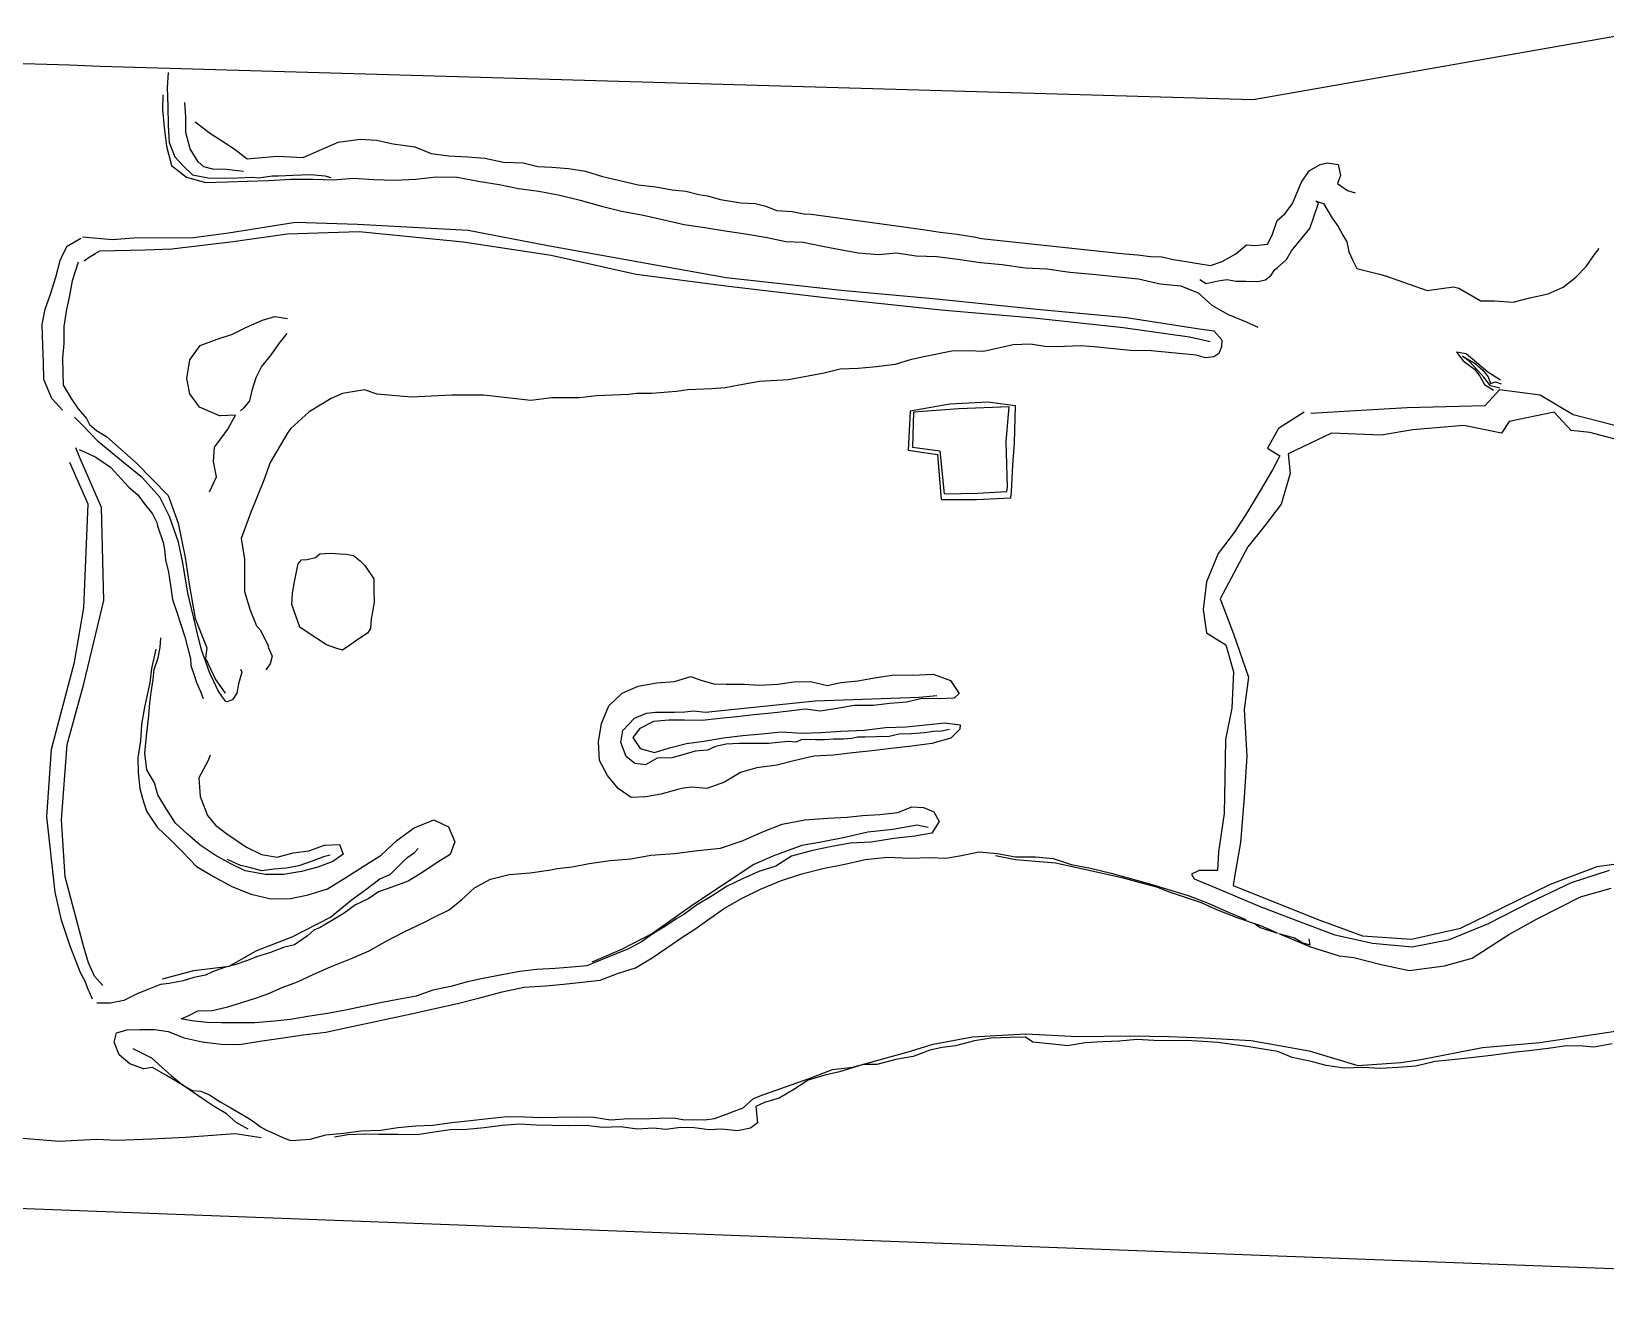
# Model space of a CAD drawing. Extents: x 7166 to 9807, y 3571 to 4350.
# Drawn here: x 7990 to 8771, y 3572 to 4197 of the extents above; entities that cross this region are included whole.
import ezdxf

# ---------------------------------------------------------------- set-up
doc = ezdxf.new("R2010")
doc.units = 0
doc.header["$MEASUREMENT"] = 0
doc.linetypes.add('TOP_OF_BANK', pattern=[10000, 10000, 0])
for name, color, linetype in [('ROAD_FEATURES', 7, 'CONTINUOUS'), ('SURFACE_BREAKLINES', 7, 'CONTINUOUS'), ('SURFACE_OUTER_BOUNDARIES', 7, 'CONTINUOUS')]:
    doc.layers.add(name, color=color, linetype=linetype)

msp = doc.modelspace()

# ---------------------------------------------------------------- linework, layer by layer
at = {"layer": 'ROAD_FEATURES'}
msp.add_polyline3d([(8058.233789, 4177.013038, 1996.638424), (8057.790187, 4169.37275, 1996.537445), (8058.083139, 4160.265633, 1996.257043), (8058.226272, 4150.755984, 1996.263704), (8058.813336, 4142.279733, 1996.077558), (8061.479293, 4135.107847, 1996.099417), (8065.650454, 4130.657542, 1994.978282), (8070.249276, 4126.285895, 1994.831557), (8078.005889, 4124.670077, 1994.285755), (8085.974599, 4124.644298, 1993.477829), (8092.711597, 4124.813193, 1993.401154), (8099.89078, 4125.061535, 1992.38527), (8103.035828, 4124.79815, 1992.231776), (8109.932986, 4125.817939, 1991.740002), (8112.976598, 4125.683754, 1991.690243), (8120.062945, 4126.080962, 1991.069553), (8128.896359, 4126.380281, 1991.203962), (8135.839103, 4125.795974, 1990.62159), (8138.826227, 4124.93024, 1990.135869)], dxfattribs=at)
at = {"layer": 'SURFACE_BREAKLINES'}
msp.add_line((8607.017256, 3750.653649, 1961.460001), (8607.919697, 3750.372507, 1961.494674), dxfattribs=at)
for points in [[(8055.561321, 4165.877704, 1996.989489), (8055.380395, 4158.623568, 1996.745399), (8056.216333, 4149.634691, 1996.631913), (8057.416036, 4140.40294, 1996.502169), (8059.910549, 4130.786069, 1996.457609), (8067.34643, 4125.154536, 1995.765887), (8076.81543, 4122.430403, 1994.574164), (8087.469209, 4122.702558, 1993.976558), (8097.498903, 4123.15479, 1993.207944), (8107.991468, 4123.462407, 1992.538832), (8119.067775, 4124.083757, 1991.922952), (8130.105487, 4124.056972, 1991.215153), (8140.045113, 4123.788371, 1990.709635), (8150.024301, 4124.622845, 1990.104721), (8160.112851, 4123.883967, 1989.45549), (8170.441483, 4123.605673, 1988.804306), (8180.975139, 4124.098428, 1988.236162), (8190.991829, 4125.242025, 1987.273375), (8201.475271, 4125.028635, 1986.597344), (8211.934489, 4123.065409, 1985.924162), (8222.264488, 4121.402341, 1985.279322), (8231.852058, 4119.397141, 1984.746805), (8242.007905, 4118.119743, 1984.141375), (8252.36492, 4116.116556, 1983.69423), (8262.435288, 4113.616567, 1983.111201), (8272.993183, 4110.679131, 1982.289164), (8282.988502, 4108.294171, 1981.627591), (8293.075881, 4106.3511, 1980.663791), (8303.281774, 4104.025568, 1979.776587), (8313.914319, 4101.539206, 1978.849149), (8324.209025, 4100.064132, 1977.864451), (8334.238915, 4098.502229, 1977.060728), (8344.453363, 4096.947063, 1976.137789), (8355.078657, 4095.197356, 1975.196416), (8364.347291, 4093.139193, 1974.327965), (8372.954418, 4092.908938, 1973.682859), (8382.486839, 4090.911197, 1972.926403), (8392.059828, 4089.008285, 1972.722652), (8400.185225, 4087.515416, 1971.985384), (8410.282897, 4086.758858, 1971.524284), (8419.220586, 4087.531035, 1970.748878), (8428.983215, 4086.13071, 1969.993033), (8439.209764, 4085.692618, 1969.053494), (8449.681008, 4084.509303, 1968.735611), (8460.900476, 4082.728464, 1968.015938), (8471.563415, 4081.807753, 1967.161985), (8482.971928, 4080.173851, 1966.578617), (8493.776043, 4079.594693, 1965.706925), (8505.127522, 4077.941616, 1964.579753), (8516.402216, 4076.981159, 1963.742932), (8527.677284, 4075.861313, 1962.806829), (8539.19551, 4074.691487, 1961.839622), (8549.917142, 4072.143913, 1961.104147), (8560.210831, 4071.173494, 1960.135074), (8568.708017, 4067.714251, 1959.794455), (8575.461268, 4061.545513, 1959.074826), (8583.288047, 4057.093526, 1958.725768), (8592.486374, 4053.373841, 1957.881029), (8598.371466, 4050.652669, 1957.442118)], [(8569.632122, 4074.428268, 1959.422023), (8572.718168, 4072.43908, 1959.501728), (8578.658465, 4073.741108, 1958.875506), (8582.942629, 4074.385885, 1959.032233), (8587.510993, 4073.589591, 1958.732503), (8592.312379, 4073.565862, 1958.467093), (8598.354291, 4073.359688, 1958.509832), (8602.140992, 4074.124344, 1957.924098), (8604.865288, 4076.501365, 1957.739817), (8606.762196, 4079.342836, 1957.631376), (8607.875641, 4080.139009, 1957.819146), (8612.578495, 4084.338193, 1958.947844), (8614.93547, 4088.522487, 1957.906242), (8623.994375, 4099.706138, 1959.099902), (8628.319574, 4112.249364, 1960.81674), (8627.112168, 4113.223705, 1960.656765), (8630.88074, 4112.011006, 1962.055054), (8632.548832, 4109.269532, 1961.317228), (8635.203208, 4104.689658, 1960.63937), (8638.093767, 4100.618706, 1960.43297), (8640.466346, 4096.318053, 1959.623132), (8642.357201, 4092.956247, 1959.254956), (8643.348353, 4088.047368, 1958.76943), (8645.453347, 4083.688842, 1958.771604), (8647.354628, 4079.832869, 1957.387508), (8658.560118, 4076.933057, 1957.414346), (8661.587567, 4076.092392, 1956.700275), (8682.239391, 4068.939229, 1955.297963), (8695.238332, 4070.758918, 1955.749691), (8697.94351, 4070.132521, 1955.367276), (8708.531341, 4063.937826, 1955.366255), (8708.504439, 4063.802063, 1955.378932), (8715.615434, 4063.758524, 1955.242747), (8724.80395, 4063.111932, 1955.424177), (8733.189504, 4065.27348, 1955.130649), (8742.170701, 4067.216, 1955.029464), (8749.713583, 4070.553997, 1955.065617), (8755.89858, 4075.425229, 1954.584025), (8761.010409, 4080.788436, 1953.677823), (8765.094287, 4086.810379, 1952.974612), (8767.552318, 4089.741208, 1952.620512)], [(8015.817185, 4095.505413, 1998.112629), (8030.530432, 4094.184248, 1997.101503), (8041.276973, 4094.97964, 1996.392363), (8070.783966, 4095.160029, 1994.916018), (8088.128519, 4097.543407, 1993.953781), (8121.323403, 4102.785108, 1992.151785), (8152.004908, 4101.770794, 1990.260477), (8206.983766, 4098.835943, 1986.717413), (8246.488017, 4091.228363, 1983.52778), (8297.949301, 4081.953693, 1980.06191), (8334.840862, 4075.362137, 1977.257316), (8391.7112, 4068.985211, 1972.827576), (8439.067441, 4064.69223, 1968.959452), (8488.833748, 4059.672888, 1965.456154), (8533.213729, 4055.585575, 1962.421162), (8568.305648, 4050.056064, 1959.444119), (8576.56086, 4048.837414, 1959.125582), (8580.435941, 4044.365298, 1959.070529), (8580.331079, 4041.033114, 1958.936282), (8579.019625, 4037.638972, 1958.391325), (8576.436189, 4035.948985, 1958.449326), (8572.345752, 4035.471998, 1958.363407), (8567.66992, 4036.775667, 1958.343237), (8545.36711, 4038.914024, 1958.781359), (8535.04478, 4039.164901, 1959.182069), (8517.141505, 4040.9335, 1959.223255), (8510.247159, 4041.538974, 1959.96627), (8498.611029, 4040.984415, 1960.130195), (8492.796693, 4041.200076, 1960.540116), (8485.548367, 4042.258503, 1961.066656), (8477.100229, 4042.013212, 1960.853056), (8462.309886, 4038.595015, 1960.542302), (8454.954923, 4039.020305, 1960.236785), (8446.575099, 4038.78682, 1960.160489), (8432.783435, 4036.019818, 1959.991747), (8425.979806, 4034.598806, 1960.030341), (8418.570846, 4032.260047, 1960.052167), (8409.286568, 4031.065604, 1959.413803), (8400.151128, 4030.265526, 1959.629527), (8391.271289, 4029.890647, 1959.5868), (8383.29993, 4027.902442, 1959.472839), (8365.630477, 4024.647561, 1959.140602), (8351.263315, 4023.702136, 1959.335341), (8341.313331, 4022.019116, 1959.435175), (8334.38138, 4020.578316, 1959.693498), (8327.65079, 4020.134384, 1960.343995), (8315.715006, 4019.617797, 1960.932869), (8310.176141, 4018.783665, 1961.32041), (8297.747131, 4017.768428, 1960.773785), (8290.34506, 4017.762657, 1960.740194), (8286.463924, 4017.37343, 1960.81312), (8270.459812, 4016.597104, 1961.157348), (8262.047486, 4015.677378, 1961.313299), (8248.337364, 4015.609921, 1961.828937), (8238.022528, 4014.442027, 1961.482964), (8214.547863, 4016.99871, 1962.595081), (8198.771024, 4017.077219, 1962.320567), (8178.689821, 4015.949832, 1961.479511), (8161.894948, 4017.574738, 1962.05896), (8155.58636, 4019.590045, 1962.542002), (8144.599985, 4017.899577, 1962.159732), (8139.005508, 4015.369457, 1962.339735), (8128.052925, 4008.686864, 1962.408343), (8118.991133, 4000.494665, 1962.767834), (8117.510768, 3998.539653, 1963.271808), (8108.729839, 3983.626544, 1962.993901), (8105.683731, 3974.863274, 1963.615615), (8099.116601, 3958.481537, 1963.093832), (8094.411581, 3945.945668, 1963.508329), (8095.998819, 3935.704227, 1963.918488), (8096.061971, 3919.619022, 1964.254399), (8098.844202, 3910.341158, 1964.66875), (8102.021217, 3902.711841, 1964.713973), (8104.001794, 3900.561517, 1965.14577), (8107.978505, 3892.375997, 1964.93052), (8107.828537, 3892.035605, 1964.960988), (8109.822583, 3887.584633, 1965.641761), (8108.757367, 3883.804362, 1966.012332), (8106.625546, 3880.772268, 1966.311876)], [(8005.862974, 4009.557905, 2001.040047), (8000.591267, 4015.364965, 2000.505634), (7996.61988, 4024.828759, 1999.964122), (7996.4152, 4033.174806, 1999.774614), (7996.186808, 4041.52744, 1999.876029), (7995.746604, 4051.978665, 1999.4191), (7997.246276, 4059.64549, 1999.672009), (7999.954775, 4067.144102, 1999.727097), (8002.520415, 4075.529939, 1999.38118), (8004.716099, 4083.837604, 1998.882343), (8006.184321, 4087.118054, 1998.856697), (8008.258985, 4090.880814, 1998.890068), (8011.372955, 4092.663012, 1998.64813), (8014.939683, 4094.902494, 1997.920362)], [(8117.088428, 4047.658736, 1976.747595), (8113.124235, 4042.617912, 1976.710937), (8109.325782, 4037.239644, 1976.298374), (8104.438217, 4031.289957, 1976.472911), (8101.748557, 4025.528939, 1976.664487), (8099.684668, 4019.246914, 1976.596675), (8098.484663, 4014.1594, 1975.302871), (8095.716169, 4010.741259, 1975.246713), (8094.08297, 4009.206157, 1975.216879)], [(8718.266378, 4020.513712, 1954.063144), (8713.5391, 4021.636117, 1954.329915), (8710.285855, 4025.860524, 1954.689855), (8707.085861, 4029.511673, 1954.813248), (8703.086557, 4033.885442, 1954.868996), (8699.79627, 4036.32553, 1955.03078), (8706.049863, 4032.684868, 1954.929162), (8709.857809, 4029.438163, 1954.91761), (8712.417813, 4026.032257, 1954.831179), (8713.671056, 4022.825334, 1954.505224), (8716.048632, 4023.694993, 1954.263335), (8718.868922, 4022.704735, 1954.027643)], [(8779.724409, 4000.753794, 1955.675371), (8754.586347, 4007.260676, 1955.50895), (8738.206179, 4017.057359, 1955.296581), (8718.038641, 4019.72702, 1955.230615), (8710.849489, 4011.724939, 1955.045585), (8691.645116, 4011.141685, 1955.438829), (8672.246524, 4010.745234, 1955.551554), (8646.62706, 4009.190347, 1955.832241), (8624.549915, 4007.920853, 1956.649332)], [(8094.124631, 3881.236372, 1967.65642), (8094.8208, 3879.750656, 1967.796957), (8093.173715, 3873.834059, 1967.374924), (8092.336741, 3869.243193, 1968.036554), (8090.118181, 3865.929015, 1968.377427), (8087.360578, 3864.989573, 1968.998022), (8086.82282, 3865.133344, 1969.30057), (8084.907425, 3867.857156, 1970.06161), (8083.033183, 3870.388121, 1970.463741), (8080.819798, 3875.091128, 1972.012046), (8078.810344, 3879.252914, 1973.410857), (8076.975569, 3884.82963, 1974.881935), (8074.90567, 3890.267187, 1976.197946), (8073.418836, 3895.802596, 1977.398938), (8070.921804, 3906.427347, 1978.426145), (8067.98323, 3918.900261, 1979.424929), (8065.500456, 3933.956163, 1980.29691), (8063.31395, 3944.213153, 1981.330016), (8058.83472, 3956.781769, 1984.081768), (8054.176494, 3966.511479, 1987.426828), (8045.435421, 3975.995549, 1992.683275), (8036.129149, 3983.680219, 1995.856636), (8023.898462, 3993.749149, 1998.666076), (8015.502655, 4002.449813, 2000.325799), (8011.858381, 4006.154254, 2000.950382)], [(8621.265071, 4008.598808, 1956.716598), (8608.600284, 4000.549186, 1957.121855), (8603.037207, 3990.797669, 1957.013084), (8609.209656, 3986.899314, 1957.445069), (8605.550084, 3980.062711, 1957.28581), (8599.695616, 3969.842151, 1956.992521), (8593.189173, 3959.231258, 1957.076638), (8586.527353, 3948.922333, 1957.075941), (8578.724674, 3938.494466, 1957.158723), (8572.836426, 3924.531765, 1957.275175), (8571.197164, 3910.784746, 1957.251361), (8572.848651, 3899.215034, 1957.339333), (8572.888094, 3899.198902, 1957.339825), (8582.446763, 3893.312475, 1958.075148), (8586.210785, 3879.787626, 1957.289863), (8585.406064, 3861.888116, 1957.338806), (8582.314591, 3846.370021, 1957.790017), (8581.871972, 3826.976502, 1958.135753), (8581.672265, 3809.591006, 1958.538813), (8578.855381, 3790.639674, 1958.81044), (8578.24166, 3781.430398, 1959.533856), (8569.283854, 3781.429041, 1959.107363), (8565.368312, 3779.53477, 1959.2828), (8566.680861, 3777.172125, 1959.308382), (8581.419771, 3771.052143, 1959.883302), (8598.975331, 3763.714529, 1960.321946), (8617.122997, 3756.695839, 1960.822114), (8636.429645, 3749.496176, 1961.267034), (8655.087189, 3745.373073, 1961.830983), (8674.712446, 3743.51385, 1962.347073), (8693.377414, 3747.107429, 1962.72683), (8712.62248, 3755.073077, 1963.11968), (8733.232351, 3765.722475, 1963.84754), (8753.708825, 3775.350518, 1964.051923), (8772.615281, 3781.455105, 1964.074919)], [(8014.08056, 3990.081548, 1999.877958), (8019.272893, 3987.730395, 1998.730181), (8022.442887, 3986.190076, 1998.659727), (8029.606711, 3981.261794, 1996.662029), (8038.814762, 3971.470896, 1992.246252), (8043.267323, 3967.607376, 1989.666911), (8046.411354, 3963.297547, 1988.162976), (8050.412766, 3958.193272, 1985.811786), (8052.588921, 3953.848623, 1984.066892), (8053.017169, 3952.179196, 1984.229575), (8055.690473, 3944.043155, 1981.713035), (8056.338292, 3940.560668, 1981.922389), (8056.924088, 3935.425004, 1980.745781), (8058.416861, 3929.23088, 1980.274538), (8059.389794, 3922.625391, 1980.030727), (8060.312385, 3915.747143, 1979.898385), (8062.565649, 3909.48677, 1979.001183), (8066.561507, 3897.260498, 1977.339676), (8068.013797, 3891.387061, 1976.424017), (8069.268694, 3886.250698, 1975.687079), (8069.464938, 3883.0421, 1974.769866), (8070.897403, 3878.636095, 1973.509272), (8072.312785, 3874.513918, 1972.609511), (8074.228674, 3870.034626, 1971.03359), (8075.648609, 3866.647983, 1970.40297)], [(8020.8084, 3717.588148, 2005.488339), (8019.3315, 3721.098071, 2005.577548), (8018.52764, 3722.426481, 2006.159324), (8017.045563, 3726.430343, 2006.51058), (8014.894276, 3730.314513, 2006.448981), (8009.645886, 3743.866017, 2005.733462), (8005.292856, 3756.79025, 2004.949699), (8002.190739, 3770.609384, 2003.789433), (7998.059602, 3808.041221, 2002.229027), (8000.426413, 3841.45379, 2001.363045), (8011.733748, 3884.717521, 2000.557045), (8016.372037, 3911.544676, 1999.985091), (8018.610756, 3962.894236, 2001.218165), (8009.421691, 3983.704466, 2000.017152)], [(8079.020834, 3838.499563, 1967.650249), (8077.976299, 3835.521123, 1968.275452), (8073.511533, 3827.280908, 1968.482493), (8074.081422, 3817.970701, 1968.591894), (8077.731529, 3808.600679, 1968.803216), (8081.632682, 3803.846605, 1968.620092), (8087.37028, 3799.547105, 1968.660859), (8096.990506, 3792.898833, 1968.780747), (8104.493786, 3789.373217, 1968.799389), (8112.301625, 3788.021754, 1969.041142), (8120.111895, 3790.104699, 1969.083635), (8128.007905, 3791.030164, 1968.758304), (8135.695157, 3794.003355, 1968.723368), (8143.235451, 3794.310799, 1968.919126), (8144.902238, 3789.527109, 1968.921988), (8139.836421, 3785.849417, 1969.210018), (8132.451035, 3782.971372, 1969.716137), (8124.360227, 3780.822899, 1970.47704), (8115.337692, 3779.304636, 1971.140466), (8106.480642, 3779.323656, 1971.812335), (8096.39288, 3781.173667, 1972.681697), (8089.275777, 3784.724845, 1973.741163), (8081.575635, 3788.91936, 1974.646231), (8074.07686, 3793.917788, 1975.617588), (8067.743337, 3799.402555, 1976.466659), (8061.807869, 3804.785518, 1977.442775), (8057.377051, 3811.80869, 1978.857228), (8053.197096, 3818.844757, 1980.19257), (8051.432943, 3824.852221, 1981.241939), (8047.655155, 3831.269224, 1981.208065), (8046.618239, 3839.580691, 1981.774434), (8047.543369, 3848.032222, 1982.584806), (8048.420018, 3856.646118, 1983.151697), (8049.150235, 3864.321809, 1983.916479), (8049.749145, 3869.679296, 1984.154194), (8050.77837, 3876.118021, 1984.554401), (8051.318277, 3880.982569, 1984.700019), (8053.274983, 3886.785205, 1985.465038), (8054.206277, 3891.945528, 1985.888531), (8054.650933, 3896.718256, 1985.231005)], [(8052.189815, 3891.154821, 1985.44762), (8049.898455, 3881.433479, 1984.461144), (8049.223753, 3874.555594, 1983.922182), (8047.939088, 3869.039911, 1983.488296), (8046.469712, 3862.335732, 1982.818795), (8045.012526, 3853.797139, 1982.371858), (8044.490719, 3845.568622, 1981.950208), (8043.12316, 3837.134143, 1981.383017), (8043.360593, 3829.891022, 1980.97996), (8044.246143, 3822.044369, 1980.983394), (8045.459489, 3817.134644, 1980.003808), (8047.433879, 3810.707204, 1978.96905), (8052.796585, 3802.907361, 1977.562147), (8059.458851, 3796.502778, 1976.932238), (8065.357274, 3790.567624, 1975.456194), (8072.299899, 3783.33015, 1974.109094), (8080.969986, 3778.236196, 1973.072556), (8089.821438, 3773.350526, 1972.395891), (8099.435381, 3769.689796, 1971.734574), (8109.123114, 3767.311504, 1971.088185), (8118.843956, 3767.553607, 1970.882071), (8127.681671, 3769.342711, 1970.048409), (8137.19052, 3772.289899, 1969.812538), (8146.3282, 3777.83646, 1969.338703), (8154.895925, 3783.409266, 1968.609345), (8163.806963, 3788.930178, 1968.123169), (8171.816113, 3796.395182, 1966.721561), (8180.205739, 3802.576187, 1965.306352), (8189.835253, 3806.540421, 1964.156596), (8197.184538, 3802.951587, 1963.916962), (8200.354137, 3795.557806, 1964.371856), (8198.04189, 3789.291006, 1965.166603), (8191.083029, 3784.937613, 1966.545094), (8183.89895, 3780.21441, 1967.852176), (8177.181524, 3776.132346, 1969.023373), (8169.098341, 3773.158681, 1970.348277), (8162.476247, 3770.741029, 1971.533896), (8157.627404, 3767.483739, 1972.328347), (8151.114544, 3764.299025, 1973.583097), (8145.420176, 3760.250079, 1975.020741), (8139.112549, 3756.345824, 1976.663814), (8133.527127, 3753.069282, 1978.356263), (8130.515372, 3751.788349, 1979.211714), (8127.366952, 3748.911501, 1979.868432), (8120.905625, 3744.453992, 1981.346607), (8115.427317, 3743.183272, 1983.351415), (8108.934515, 3740.698118, 1985.242608), (8102.454299, 3738.683526, 1987.063744), (8097.130146, 3736.648996, 1988.429934), (8091.276068, 3734.518562, 1989.946613), (8086.158571, 3733.33691, 1991.081315), (8080.197768, 3731.135954, 1992.539464), (8076.711255, 3729.464295, 1993.282899), (8070.99947, 3728.272381, 1994.622866), (8065.690319, 3726.693932, 1995.832007), (8058.695207, 3725.352474, 1997.513231), (8054.368786, 3724.782149, 1998.920508), (8048.585211, 3722.56569, 2000.079397), (8043.164744, 3720.431384, 2001.751673), (8036.315288, 3716.926793, 2003.06599), (8029.471774, 3715.586815, 2004.660521), (8022.828071, 3715.572807, 2005.887681)], [(8434.92557, 3802.619236, 1961.193577), (8429.390581, 3803.849775, 1963.081276), (8417.325633, 3801.608796, 1963.351148), (8405.07993, 3800.40933, 1964.16594), (8393.543225, 3797.678715, 1964.385259), (8381.816878, 3795.344693, 1965.708836), (8372.370707, 3793.806597, 1966.621258), (8357.887409, 3788.404783, 1967.965184), (8348.45988, 3784.270838, 1969.441791), (8318.096414, 3764.148549, 1975.852746), (8298.299315, 3750.199668, 1980.545256), (8283.247982, 3742.307495, 1983.62883), (8274.514014, 3738.513593, 1985.655913), (8268.228589, 3735.858883, 1985.700734)], [(8097.892778, 3653.205523, 2013.9321), (8091.960187, 3656.431927, 2012.999609), (8087.08921, 3660.764596, 2012.607888), (8081.076327, 3664.363535, 2011.955144), (8076.094425, 3667.598179, 2011.718507), (8069.757356, 3671.890328, 2011.112373), (8064.291993, 3675.540148, 2010.748601), (8057.459023, 3679.790373, 2010.196824), (8050.437376, 3683.655246, 2009.527185), (8046.044036, 3682.990469, 2008.745192), (8039.244109, 3685.534153, 2007.966478), (8034.007296, 3689.907325, 2007.558894), (8031.468618, 3696.187866, 2006.538917), (8032.575288, 3700.920307, 2005.60061), (8037.975428, 3702.35636, 2004.848455), (8044.154303, 3702.466282, 2003.132066), (8051.611736, 3702.483002, 2000.970907), (8058.163521, 3701.496186, 1999.671434), (8066.244513, 3698.360977, 1998.141957), (8075.083421, 3696.387679, 1996.995085), (8084.530418, 3695.347488, 1995.806232), (8093.666346, 3695.040868, 1993.985549), (8103.65099, 3696.828036, 1992.163174), (8114.00019, 3698.266722, 1991.471673), (8125.193569, 3699.84651, 1990.315901), (8136.335743, 3701.199185, 1990.037551), (8146.910963, 3703.491787, 1989.368718), (8157.81203, 3705.860861, 1988.815959), (8168.626999, 3708.177387, 1988.397798), (8179.441374, 3710.536013, 1987.923283), (8190.360618, 3712.95022, 1987.177903), (8201.649711, 3715.464643, 1986.670375), (8212.664297, 3718.260794, 1986.18719), (8223.719508, 3721.259479, 1986.155552), (8234.716999, 3723.47517, 1986.017532), (8245.307221, 3724.249062, 1985.936124), (8254.165199, 3724.992544, 1986.039331), (8263.471754, 3725.963204, 1986.086205), (8272.281617, 3726.964267, 1985.427706), (8280.961099, 3730.324766, 1984.665572), (8289.870648, 3733.191354, 1983.286506), (8298.070152, 3738.098513, 1981.102901), (8305.312469, 3742.979323, 1979.258853), (8312.748022, 3748.139904, 1977.564195), (8319.320873, 3752.288531, 1976.035664), (8326.641655, 3757.497321, 1973.86385), (8333.933826, 3762.610818, 1971.651475), (8342.805911, 3767.573154, 1969.607198), (8351.862739, 3772.162963, 1967.728671), (8361.750653, 3776.200642, 1966.06347), (8372.315978, 3779.680622, 1965.014567), (8382.751907, 3782.409901, 1963.797773), (8393.665655, 3784.530741, 1962.649592), (8403.722805, 3786.773136, 1961.728743), (8414.683426, 3788.031604, 1960.896283), (8425.794592, 3787.441802, 1960.281279), (8435.842718, 3787.844538, 1959.934942), (8443.715491, 3787.502982, 1960.033943), (8451.473133, 3788.758809, 1959.667805), (8459.944307, 3790.691179, 1959.242323), (8469.075046, 3789.784219, 1958.98135), (8478.271998, 3788.076188, 1958.796534), (8488.145272, 3788.183795, 1958.638266), (8496.906696, 3787.349598, 1958.522725), (8505.714453, 3784.395604, 1958.017337), (8515.321266, 3782.55616, 1957.847839), (8525.599716, 3779.987426, 1957.986878), (8535.215925, 3777.364023, 1957.951852), (8545.26376, 3774.650398, 1958.458133), (8554.95886, 3771.678452, 1958.875528), (8563.806606, 3768.994854, 1959.099213), (8573.737093, 3765.225728, 1959.284656), (8582.924125, 3761.094599, 1959.693609), (8592.394501, 3757.049068, 1960.751821)], [(8468.217966, 3788.822405, 1959.140411), (8478.241294, 3786.760271, 1958.854486), (8498.075468, 3785.188474, 1958.784039), (8515.317628, 3781.33822, 1958.093826), (8530.821756, 3777.95286, 1958.041708), (8539.935786, 3775.481246, 1958.206932), (8548.002904, 3773.228169, 1958.610346), (8554.342646, 3770.784397, 1958.793339), (8562.7996, 3767.966699, 1959.108892), (8570.246967, 3765.445679, 1959.553337), (8577.886267, 3761.997036, 1959.59909), (8587.935694, 3758.0408, 1959.862068), (8599.624509, 3754.057832, 1960.14123), (8607.916859, 3750.453579, 1960.453089)], [(8608.568191, 3750.170479, 1960.477584), (8610.988499, 3749.118497, 1960.568607), (8624.446675, 3743.55382, 1961.025886), (8638.643194, 3739.055072, 1961.355243), (8645.945312, 3738.275824, 1962.004473), (8659.499164, 3734.838656, 1962.706532), (8673.341358, 3731.821975, 1963.147246), (8690.864175, 3734.090875, 1963.539487), (8704.453624, 3737.921469, 1963.840463), (8722.661967, 3749.604378, 1963.522883), (8736.436172, 3757.275546, 1963.810705), (8758.273059, 3768.319169, 1963.8504), (8773.422578, 3772.678949, 1963.630698)], [(8596.90241, 3754.908689, 1959.91174), (8599.392748, 3753.028947, 1961.167059), (8607.017256, 3750.653649, 1961.460001)], [(8609.247036, 3749.967824, 1961.55366), (8616.46934, 3748.039638, 1962.122285), (8620.660021, 3745.544091, 1960.629957), (8624.303558, 3744.450773, 1960.644006), (8623.792499, 3747.468351, 1960.461927)], [(8773.985524, 3695.493676, 1995.032999), (8764.778842, 3693.844799, 1995.007875), (8759.30604, 3694.229592, 1995.247155), (8751.240749, 3694.509058, 1995.526059), (8742.135284, 3693.192665, 1995.646681), (8732.549689, 3692.000003, 1995.727389), (8724.781112, 3691.169634, 1995.663189), (8713.877147, 3689.664192, 1996.301896), (8703.931226, 3688.468444, 1996.4812), (8694.632797, 3687.542994, 1996.861655), (8686.267975, 3686.69304, 1997.037416), (8676.668615, 3684.364084, 1997.292936), (8667.817001, 3683.768556, 1997.555376), (8659.044663, 3683.179035, 1997.859793), (8650.269037, 3683.675011, 1998.151711), (8641.046253, 3683.423362, 1998.313305), (8632.185144, 3684.614232, 1999.052104), (8624.704883, 3686.710372, 1999.045631), (8615.376186, 3688.73403, 1999.537064), (8608.175958, 3691.589727, 1999.647852), (8600.928682, 3692.830396, 1999.541505), (8593.951129, 3693.971703, 1999.768661), (8585.671296, 3695.167129, 2000.136159), (8578.400705, 3696.155787, 2000.513691), (8571.013081, 3696.510156, 2000.786284), (8563.027939, 3697.162929, 2001.260515), (8554.880664, 3696.892878, 2002.048936), (8546.745237, 3697.108669, 2002.644353), (8538.348101, 3697.564469, 2003.401273), (8529.764542, 3696.747531, 2003.726239), (8521.409978, 3696.445217, 2004.238621), (8512.766112, 3695.890872, 2004.6655), (8503.928398, 3694.372929, 2005.075063), (8499.903961, 3694.934331, 2004.865162), (8486.734825, 3696.316159, 2006.284163), (8483.075397, 3698.728498, 2006.678655), (8475.462149, 3698.498528, 2007.332107), (8466.210591, 3698.29753, 2007.414015), (8457.903407, 3696.944049, 2007.795532), (8448.516733, 3694.47784, 2007.918302), (8441.86908, 3693.628552, 2008.236094), (8435.659936, 3692.268156, 2008.015813), (8427.448967, 3689.129525, 2008.427819), (8418.966381, 3687.60506, 2008.020614), (8409.486264, 3685.223053, 2008.321131), (8402.712319, 3685.192431, 2008.524635), (8390.920357, 3681.517448, 2008.61751), (8383.724417, 3679.853202, 2009.49684), (8375.50266, 3677.368888, 2009.512827), (8368.280528, 3672.733814, 2010.362946), (8361.080065, 3668.536299, 2010.767807), (8353.759311, 3666.274307, 2011.576975), (8349.51164, 3664.440369, 2011.790238), (8350.261604, 3656.301214, 2012.059486), (8346.919366, 3653.583639, 2012.075971), (8340.345916, 3652.286371, 2012.228717), (8332.65868, 3653.154462, 2012.774547), (8326.356946, 3652.86421, 2012.992227), (8319.004088, 3653.871295, 2013.514675), (8312.024559, 3653.951303, 2013.926616), (8305.027164, 3652.936944, 2013.884537), (8298.594552, 3653.592858, 2013.640161), (8290.808652, 3653.184502, 2013.685276), (8282.403925, 3654.260778, 2013.876191), (8273.472586, 3653.875362, 2014.053804), (8265.449439, 3654.956294, 2014.069677), (8256.897045, 3654.769403, 2014.112855), (8248.605853, 3654.870483, 2014.309372), (8240.69135, 3655.054933, 2014.426639), (8232.388716, 3655.533377, 2014.506211), (8223.763259, 3654.89716, 2014.309794), (8214.899602, 3653.855716, 2014.397888), (8206.344717, 3652.95246, 2014.502259), (8197.978033, 3652.759639, 2014.838794), (8190.013519, 3651.71079, 2014.727692), (8181.699079, 3650.261993, 2014.72343), (8172.130354, 3650.428235, 2015.167683), (8162.592477, 3650.490406, 2015.451309), (8155.695256, 3650.712141, 2015.72226), (8147.333368, 3650.286747, 2015.627915), (8140.732681, 3649.161358, 2016.282088)], [(8104.28529, 3648.862241, 2014.576407), (8091.466377, 3650.871479, 2013.035605), (8066.662313, 3649.000687, 2012.750239), (8049.939987, 3648.099193, 2012.177695), (8032.950274, 3647.51921, 2012.437478), (8022.710717, 3648.044199, 2011.637294), (8004.295806, 3646.94696, 2012.043778), (7980.324719, 3648.945526, 2013.318722), (7964.103231, 3651.481571, 2013.960607), (7957.669856, 3650.204354, 2013.444143), (7946.502127, 3649.179811, 2015.201221), (7942.784636, 3647.935643, 2015.74679), (7939.719826, 3646.762112, 2015.7153), (7935.745586, 3646.380683, 2015.85723), (7933.638197, 3644.125522, 2015.501593), (7934.474872, 3640.796996, 2015.709721)]]:
    msp.add_polyline3d(points, dxfattribs=at)
at = {"layer": 'SURFACE_BREAKLINES', "linetype": 'TOP_OF_BANK'}
for points in [[(8095.531013, 4127.9134, 1993.878052), (8087.139124, 4128.810016, 1995.157219), (8080.315381, 4129.089525, 1996.360621), (8075.985859, 4130.135642, 1997.764353), (8073.03146, 4132.704046, 1998.024201), (8069.121667, 4139.193326, 1998.510609), (8066.921999, 4147.165686, 1998.378751), (8067.071092, 4154.96303, 1998.633817), (8066.487435, 4162.079806, 1998.646215)], [(8071.549177, 4152.524623, 1997.915549), (8079.251127, 4146.690176, 1996.708217), (8085.12253, 4142.872562, 1995.786828), (8091.481415, 4138.823758, 1994.734299), (8097.365074, 4134.133639, 1995.065091), (8104.713615, 4134.763495, 1994.725065), (8112.309407, 4135.556476, 1995.45237), (8118.921125, 4135.164047, 1994.905278), (8125.111599, 4134.830879, 1994.030285), (8142.499819, 4142.432503, 1995.844247), (8153.323694, 4143.889465, 1995.89453), (8161.470612, 4143.341437, 1995.230777), (8169.682045, 4141.680402, 1994.182482), (8180.535479, 4140.12804, 1993.271015), (8188.667832, 4136.825869, 1991.797944), (8197.190238, 4135.729613, 1991.449986), (8206.772743, 4135.169411, 1991.224035), (8215.167307, 4134.479257, 1990.981041), (8224.504875, 4132.585127, 1990.527296), (8234.125442, 4132.135079, 1990.258536), (8241.411302, 4130.377886, 1990.004859), (8248.360507, 4130.071857, 1990.26208), (8256.663605, 4129.408821, 1990.276757), (8265.030989, 4128.130422, 1989.942331), (8273.438646, 4125.426418, 1988.983062), (8282.044798, 4123.462485, 1988.337309), (8291.145739, 4121.319926, 1987.578062), (8299.867822, 4120.234083, 1987.037123), (8307.951507, 4118.810586, 1986.676118), (8314.860184, 4118.157545, 1987.184865), (8321.316302, 4116.506758, 1986.429118), (8325.613101, 4115.746783, 1985.62402), (8332.002774, 4114.050001, 1984.727472), (8334.952664, 4113.433613, 1984.016317), (8342.085534, 4112.40189, 1983.396167), (8349.204814, 4111.94985, 1983.374859), (8354.510471, 4110.706672, 1983.024325), (8359.753836, 4108.569268, 1982.769471), (8367.440502, 4108.036622, 1982.580917), (8373.265746, 4106.90232, 1982.06504), (8376.953672, 4106.673516, 1982.017345), (8422.926383, 4100.495218, 1979.323555), (8432.335109, 4099.078101, 1979.322013), (8440.845952, 4097.82617, 1978.017148), (8449.304042, 4096.898258, 1977.56366), (8457.476794, 4095.550403, 1977.136078), (8461.397224, 4094.600274, 1976.68573), (8532.445375, 4087.044855, 1970.067931), (8538.65068, 4086.528532, 1969.697774), (8545.072224, 4085.769628, 1968.994249), (8550.745073, 4085.540482, 1968.49485), (8556.486273, 4084.222146, 1967.605404), (8562.747365, 4083.293471, 1966.824484), (8568.775653, 4082.22861, 1966.060169), (8574.851203, 4081.257731, 1965.550023), (8580.662673, 4083.265597, 1965.467186), (8587.427795, 4087.068803, 1965.709802), (8592.652385, 4091.464934, 1965.325087), (8597.008612, 4091.242207, 1964.709866), (8603.048109, 4091.802835, 1963.808604), (8605.477322, 4096.352449, 1965.554599), (8607.849524, 4103.523467, 1966.596608), (8611.887418, 4107.063371, 1965.77377), (8615.405532, 4111.997989, 1966.241639), (8617.609687, 4117.124651, 1968.346531), (8619.912258, 4122.605982, 1969.618509), (8623.681155, 4128.140939, 1970.922132), (8629.146777, 4131.346558, 1971.899045), (8632.878476, 4132.199246, 1971.616204), (8638.044073, 4131.355174, 1970.695982), (8639.338638, 4125.915888, 1969.888775), (8637.860136, 4121.958826, 1967.589319), (8642.688718, 4118.524451, 1968.867189), (8646.616572, 4117.388215, 1968.449026)], [(8016.548919, 4083.62625, 2000.449025), (8018.54323, 4085.035243, 2000.697834), (8022.046016, 4087.225727, 2000.176711), (8024.427457, 4088.624424, 1999.97283), (8046.87448, 4088.990083, 1998.169016), (8059.998303, 4089.616883, 1996.827593), (8090.393033, 4093.149265, 1995.764363), (8117.278261, 4097.050186, 1994.02036), (8152.853569, 4098.104144, 1992.406205), (8204.483296, 4093.074251, 1988.446231), (8248.012045, 4086.485409, 1986.085001), (8290.146464, 4077.070944, 1982.950657), (8335.889566, 4071.014857, 1979.182921), (8383.927556, 4065.388683, 1975.136345), (8441.424907, 4059.344679, 1970.981333), (8487.269516, 4055.375431, 1967.902253), (8531.522624, 4050.543077, 1965.027624), (8564.354517, 4045.865885, 1961.934431), (8574.599633, 4043.632669, 1962.453675)], [(8013.566124, 4082.950079, 2001.001801), (8010.612683, 4073.636903, 2001.143229), (8009.284213, 4066.341817, 2002.398737), (8007.675367, 4058.726073, 2002.672285), (8006.527515, 4050.98667, 2002.721319), (8006.574026, 4042.698573, 2002.915623), (8005.917372, 4035.432308, 2003.179925), (8006.026556, 4028.197911, 2003.121458), (8006.175465, 4021.988429, 2002.831948), (8010.155981, 4015.416454, 2002.596136), (8013.580428, 4010.290365, 2002.348429), (8017.718919, 4005.513842, 2001.89311), (8019.305571, 4002.463384, 2001.655612), (8022.697846, 3999.568483, 2001.002401), (8027.659506, 3996.563413, 2000.44247), (8042.42431, 3983.427591, 1994.975191), (8058.307068, 3967.201159, 1987.778526), (8063.125743, 3953.618031, 1983.510801), (8066.715313, 3936.571231, 1980.955423), (8068.725127, 3923.235431, 1979.888112), (8071.653223, 3906.28016, 1978.590663), (8077.355096, 3891.692068, 1976.995921), (8076.678151, 3886.60305, 1975.329752), (8081.667605, 3876.053705, 1971.607777), (8086.436514, 3869.251148, 1970.285606)], [(8078.717965, 3969.018232, 1976.633421), (8082.112324, 3976.49184, 1976.460816), (8080.700936, 3984.051601, 1977.278081), (8081.194888, 3991.222825, 1978.146428), (8083.386018, 3994.105886, 1977.162273), (8087.861986, 4000.127628, 1975.462116), (8091.5684, 4007.155454, 1975.488359), (8084.018767, 4006.742503, 1976.767962), (8083.721775, 4006.801393, 1976.371192), (8073.693931, 4011.012289, 1977.783281), (8068.998061, 4017.716184, 1977.630814), (8067.555945, 4025.275788, 1977.794964), (8069.011261, 4034.520217, 1977.970761), (8074.093796, 4041.681524, 1978.449072), (8082.580639, 4044.736025, 1978.495928), (8090.164477, 4047.183752, 1978.758417), (8097.062674, 4050.744295, 1978.577471), (8105.055739, 4054.159383, 1978.44866), (8111.092584, 4055.987831, 1978.053287), (8117.407283, 4054.947281, 1977.167734)], [(8718.580722, 4024.381509, 1955.24775), (8712.328788, 4028.362126, 1955.368016), (8706.852121, 4033.034253, 1955.339443), (8701.588577, 4037.419475, 1955.323414), (8696.691955, 4038.337783, 1955.117346), (8699.995415, 4033.982536, 1955.349633), (8705.715569, 4029.871503, 1955.296379), (8708.395091, 4026.394852, 1955.215268), (8710.674947, 4022.214208, 1954.911177), (8715.126546, 4019.474766, 1955.474574)], [(8784.216862, 3992.961624, 1959.226216), (8762.845094, 3998.462146, 1959.080389), (8753.516783, 3999.477699, 1959.303704), (8745.153901, 4008.657988, 1956.250931), (8722.873591, 4003.920805, 1958.560766), (8719.038719, 3998.194822, 1957.537874), (8700.431218, 4001.890229, 1960.029463), (8675.092834, 3999.868544, 1959.969904), (8659.485194, 3997.239325, 1960.941394), (8634.741358, 3998.141443, 1961.083605), (8613.374944, 3987.907551, 1960.312766), (8614.369803, 3978.207519, 1961.744319), (8609.94054, 3962.910762, 1964.100909), (8601.519542, 3951.863363, 1962.656168), (8593.397012, 3941.876289, 1962.140567), (8579.557714, 3916.072315, 1962.150387), (8586.208244, 3898.616783, 1961.345123), (8593.635024, 3877.136684, 1960.119061), (8591.512263, 3861.124176, 1959.757639), (8592.925379, 3838.079631, 1962.436303), (8591.481812, 3817.669017, 1962.594075), (8589.679052, 3795.211073, 1962.973168), (8589.679052, 3795.211073, 1962.973168), (8586.871467, 3779.148752, 1962.102615), (8586.058175, 3773.884832, 1961.542531), (8606.999358, 3765.536603, 1962.253472), (8629.079074, 3756.796384, 1962.631934), (8650.119579, 3748.940834, 1962.448416), (8674.537282, 3747.241453, 1963.705594), (8698.787023, 3752.856897, 1963.768988), (8719.779255, 3763.010073, 1964.532333), (8743.287584, 3774.510316, 1965.079355), (8766.46781, 3783.283573, 1965.20702), (8790.93159, 3786.748054, 1964.992019)], [(8025.864599, 3724.329523, 2008.784136), (8021.679497, 3729.028827, 2008.174692), (8018.70652, 3735.548746, 2007.757913), (8016.514772, 3743.278093, 2007.940258), (8007.242555, 3778.245431, 2005.680459), (8005.325619, 3806.504727, 2005.048399), (8008.247863, 3843.762778, 2003.480871), (8016.505233, 3873.945898, 2003.038051), (8026.371796, 3915.189458, 2003.254208), (8025.147121, 3961.370784, 2002.643138), (8014.542076, 3985.599795, 2001.038352), (8012.529451, 3990.85131, 2000.238156)], [(8445.467561, 3851.209987, 1960.973604), (8441.465201, 3850.40001, 1961.697151), (8437.547115, 3850.246321, 1961.723923), (8433.175988, 3849.590586, 1961.991923), (8426.722516, 3849.106118, 1962.555973), (8420.564205, 3848.969262, 1963.12233), (8415.598063, 3847.859018, 1963.540279), (8408.926128, 3847.563518, 1963.7946), (8403.465096, 3847.522347, 1963.900079), (8399.983011, 3847.503464, 1963.746785), (8396.977282, 3846.784348, 1963.757206), (8392.918465, 3846.514795, 1963.85485), (8387.919661, 3846.421096, 1965.096431), (8383.456225, 3846.137939, 1965.234979), (8379.022853, 3846.119642, 1964.932926), (8372.265708, 3846.26486, 1965.850336), (8369.442037, 3845.06467, 1966.303833), (8365.446525, 3845.256715, 1966.335497), (8360.505908, 3844.776893, 1967.238849), (8355.984701, 3844.256431, 1967.361666), (8348.820933, 3844.333638, 1967.192259), (8341.188036, 3844.371268, 1968.052214), (8334.865893, 3843.926713, 1968.699938), (8329.55628, 3842.844765, 1968.872576), (8325.506583, 3840.951976, 1969.520025), (8319.469021, 3840.473668, 1970.081888), (8313.39801, 3838.622823, 1970.457998), (8307.800547, 3837.286989, 1970.511723), (8300.540003, 3837.029864, 1970.3044), (8294.82304, 3833.820697, 1971.235971), (8289.580254, 3834.463937, 1971.884195), (8285.212633, 3837.814134, 1972.063886), (8282.597859, 3844.852551, 1970.919921), (8283.628222, 3850.7022, 1970.849779), (8289.3926, 3856.938629, 1970.819501), (8295.284215, 3859.398016, 1970.270052), (8299.763983, 3859.909571, 1970.699628), (8309.125713, 3859.798612, 1970.218093), (8314.328859, 3860.080893, 1970.882613), (8318.751608, 3860.57573, 1969.966473), (8324.523836, 3859.883782, 1967.78001), (8378.90483, 3865.417753, 1964.87394), (8430.487111, 3867.358462, 1961.484165), (8439.129771, 3868.160347, 1962.05482)], [(8055.40794, 3727.738548, 1998.334975), (8070.887298, 3731.846447, 1995.379219), (8088.465502, 3733.979241, 1990.239831), (8102.175609, 3741.642485, 1987.840895), (8119.775253, 3748.481457, 1982.842088), (8138.737885, 3758.218863, 1977.340113), (8148.864485, 3766.626356, 1974.375658), (8155.626295, 3771.389801, 1974.109087), (8163.109739, 3777.226908, 1972.796165), (8168.324455, 3779.419303, 1972.33928), (8175.01092, 3786.177222, 1972.093548), (8177.046902, 3788.000636, 1971.948857), (8180.298641, 3790.209155, 1970.944092), (8182.167868, 3792.2954, 1971.043807)], [(8138.478363, 3788.986801, 1970.145977), (8135.271723, 3788.084718, 1971.362771), (8129.561806, 3785.928522, 1971.532426), (8122.920314, 3783.685376, 1972.187356), (8116.856484, 3782.438701, 1972.51694), (8110.639998, 3782.093434, 1973.033259), (8104.681667, 3781.134697, 1973.167075), (8097.166283, 3783.207508, 1973.666933), (8094.127703, 3783.872088, 1973.409898), (8087.663673, 3786.822492, 1974.207913)], [(8040.710455, 3693.052216, 2009.056288), (8044.29407, 3691.352735, 2010.026602), (8049.946768, 3688.459803, 2009.678761), (8055.272293, 3683.705483, 2010.68364), (8059.660713, 3679.659695, 2011.021446), (8064.421534, 3675.922002, 2011.653223), (8066.986788, 3674.082057, 2011.747225), (8070.219625, 3672.251239, 2011.446122), (8074.453836, 3671.899514, 2012.200181), (8078.655011, 3670.186986, 2013.418742), (8083.934418, 3666.613421, 2013.740577), (8089.316916, 3663.719551, 2014.692276), (8092.906237, 3661.560531, 2015.247734), (8098.033484, 3658.606066, 2015.461974), (8101.250948, 3656.496508, 2016.068121), (8104.076223, 3654.364695, 2016.90466), (8106.914925, 3652.655961, 2017.614172), (8112.626099, 3650.208414, 2017.405661), (8115.709995, 3648.649488, 2017.736391), (8118.972627, 3647.439329, 2017.576531), (8128.615996, 3648.098756, 2017.264518), (8136.399046, 3650.342901, 2016.279579), (8145.18073, 3651.084597, 2015.997811), (8153.849857, 3652.326234, 2016.071589), (8163.588587, 3652.689951, 2016.359776), (8172.021242, 3654.036148, 2016.187717), (8181.06331, 3654.752198, 2016.471826), (8189.385422, 3655.136847, 2016.772243), (8198.902666, 3656.439616, 2016.635745), (8208.052863, 3657.400364, 2016.560672), (8216.828834, 3658.476858, 2016.258346), (8226.221334, 3659.403484, 2016.373156), (8235.012312, 3659.252588, 2016.269926), (8242.86099, 3658.988328, 2016.279717), (8251.374987, 3659.042514, 2016.320943), (8260.495924, 3659.325929, 2016.312071), (8269.167068, 3659.043243, 2016.323659), (8277.46332, 3657.837662, 2016.378614), (8286.615309, 3658.406564, 2016.771052), (8293.183469, 3658.276782, 2017.079621), (8301.631479, 3658.593063, 2017.086377), (8308.901723, 3658.763813, 2016.831334), (8314.16733, 3657.790854, 2016.872094), (8319.171287, 3657.993142, 2016.363922), (8324.18291, 3657.739238, 2015.304643), (8329.083885, 3658.395124, 2014.557505), (8334.968723, 3660.589363, 2014.079893), (8338.821014, 3662.097335, 2014.536611), (8343.163069, 3663.720691, 2013.799248), (8348.349415, 3668.301898, 2013.120976), (8353.026177, 3670.178271, 2012.273419), (8375.926269, 3678.307159, 2009.138318), (8387.531869, 3682.722545, 2009.964676), (8397.601151, 3683.847426, 2009.045495), (8425.065835, 3691.538275, 2008.408904), (8437.460373, 3695.303616, 2008.009227), (8456.942842, 3698.976403, 2009.210205), (8483.360191, 3700.390979, 2007.397268), (8508.974604, 3699.140359, 2006.090057), (8535.208899, 3699.396568, 2003.881658), (8554.015049, 3699.076003, 2002.730805), (8571.556792, 3698.46318, 2002.164205), (8594.986315, 3697.121338, 2002.261195), (8623.788843, 3691.897326, 2001.842642), (8647.859237, 3684.688683, 1998.931979), (8669.22207, 3686.123214, 1998.286495), (8679.055764, 3687.671813, 1998.677837), (8709.711362, 3693.628016, 1997.747922), (8738.083701, 3696.156315, 1997.209129), (8780.945823, 3702.570091, 1996.058829)]]:
    msp.add_polyline3d(points, dxfattribs=at)
at = {"layer": 'SURFACE_BREAKLINES'}
for points in [[(8476.174968, 3969.045092, 1959.403728), (8476.92123, 3982.38135, 1959.510394), (8477.76336, 3993.364899, 1959.334663), (8478.120757, 4011.794223, 1958.949876), (8464.528998, 4013.577957, 1959.127583), (8445.568701, 4012.618439, 1958.840878), (8425.980042, 4009.14494, 1958.670764), (8425.048474, 3989.712734, 1959.24445), (8439.455835, 3987.581202, 1959.576684), (8440.284003, 3977.434007, 1959.589966), (8441.349379, 3965.284114, 1959.612491), (8458.873009, 3965.317844, 1959.922494), (8475.815646, 3966.124593, 1959.24031), (8476.174968, 3969.045092, 1959.403728)], [(8127.661032, 3899.250954, 1963.437896), (8123.499462, 3901.923511, 1964.032173), (8119.565595, 3913.182083, 1963.923198), (8119.812775, 3918.910583, 1963.750884), (8120.850266, 3924.454936, 1963.412671), (8121.962981, 3930.17941, 1962.813682), (8122.672367, 3933.312592, 1963.278024), (8124.332569, 3935.322805, 1962.973009), (8127.065987, 3935.6121, 1963.168241), (8131.299201, 3936.462921, 1962.954603), (8133.404607, 3938.347041, 1962.992194), (8138.625497, 3938.636357, 1962.814969), (8143.287583, 3938.273439, 1962.669134), (8146.387311, 3938.170445, 1962.271687), (8150.106559, 3937.441172, 1962.232426), (8153.357293, 3934.858563, 1962.111034), (8155.710026, 3932.521555, 1962.115492), (8160.221904, 3925.923256, 1962.433513), (8160.117978, 3919.929461, 1962.462677), (8160.263183, 3914.536029, 1962.578891), (8159.766305, 3911.341741, 1962.833328), (8158.869646, 3906.168929, 1963.070305), (8158.585359, 3901.401094, 1962.969161), (8156.96131, 3899.080618, 1963.126676), (8154.750946, 3897.486707, 1963.432224), (8151.007671, 3895.128254, 1963.558159), (8148.323612, 3893.046092, 1963.275018), (8144.66058, 3890.630714, 1963.763884), (8141.307939, 3891.577972, 1965.757467), (8136.760082, 3893.276172, 1964.225791), (8127.661032, 3899.250954, 1963.437896)], [(8450.686941, 3851.370808, 1959.128475), (8446.203308, 3846.905864, 1959.026384), (8436.711759, 3844.305198, 1959.281235), (8426.845289, 3843.072608, 1959.59616), (8416.645766, 3841.903582, 1959.869851), (8407.218192, 3840.60967, 1959.919386), (8397.544564, 3839.724874, 1960.162111), (8387.939086, 3838.485883, 1960.254786), (8378.300912, 3838.11588, 1960.435386), (8368.391254, 3835.793783, 1960.452245), (8359.90848, 3833.565481, 1960.621782), (8350.028393, 3832.187848, 1961.339748), (8341.838157, 3829.899849, 1961.94492), (8333.956859, 3825.211138, 1961.236091), (8325.164156, 3822.013, 1961.373722), (8317.784222, 3822.614499, 1961.659496), (8313.754038, 3822.126666, 1961.521186), (8310.684, 3821.521632, 1962.0983), (8303.295356, 3819.355684, 1962.003175), (8295.222872, 3817.927622, 1961.613561), (8287.699057, 3817.499208, 1961.668681), (8281.297792, 3821.968736, 1962.205597), (8275.929331, 3828.391535, 1962.876964), (8272.062186, 3835.944231, 1963.032363), (8271.46244, 3845.065953, 1962.865375), (8272.997509, 3854.206414, 1962.64996), (8276.641574, 3862.912921, 1962.770976), (8283.298024, 3869.260331, 1962.671691), (8291.179753, 3872.693866, 1962.339473), (8300.379203, 3874.389191, 1961.657111), (8309.118893, 3875.120743, 1961.504114), (8317.216726, 3877.583201, 1961.399903), (8322.21332, 3875.780271, 1962.319507), (8328.620382, 3873.905398, 1962.228799), (8334.858015, 3873.786321, 1962.745527), (8343.705419, 3873.709162, 1961.04113), (8351.279072, 3873.257646, 1960.839676), (8360.446081, 3873.739516, 1960.902829), (8368.396054, 3874.84985, 1960.965869), (8376.632119, 3875.127628, 1961.656668), (8384.941648, 3873.087792, 1960.637275), (8391.635347, 3874.539529, 1959.983792), (8400.099629, 3875.434816, 1959.84658), (8409.307956, 3876.972467, 1959.897277), (8418.124529, 3878.338155, 1959.641288), (8427.242835, 3878.223871, 1959.25301), (8437.378629, 3878.71463, 1958.671236), (8445.902329, 3875.4774, 1958.597943), (8450.203776, 3869.083296, 1959.46938), (8447.785693, 3866.827083, 1959.140796), (8440.375046, 3866.432498, 1959.546098), (8431.866515, 3866.637392, 1959.87829), (8424.143044, 3864.854973, 1960.24225), (8415.900494, 3864.076158, 1960.342917), (8407.585898, 3863.193145, 1960.71169), (8398.374763, 3863.128102, 1961.055901), (8389.609658, 3861.731992, 1961.669303), (8381.489081, 3860.320354, 1962.405691), (8373.947658, 3861.419099, 1963.356365), (8365.962428, 3860.336642, 1964.25216), (8357.293605, 3859.378958, 1965.238226), (8348.590898, 3858.45887, 1965.855526), (8340.042436, 3857.537953, 1966.294492), (8331.606244, 3856.798193, 1966.675166), (8322.823587, 3855.757333, 1967.049983), (8313.951712, 3855.942729, 1967.474909), (8306.418333, 3855.895575, 1967.812037), (8298.813067, 3855.257189, 1967.798263), (8291.958968, 3851.81521, 1967.875362), (8288.502442, 3847.297697, 1967.646546), (8292.227047, 3841.810345, 1967.896668), (8299.358539, 3839.840026, 1968.114495), (8306.670059, 3842.168681, 1967.924382), (8315.140905, 3844.328743, 1967.82341), (8323.650782, 3845.483037, 1967.211402), (8333.397735, 3847.096449, 1966.739127), (8343.005236, 3848.242441, 1966.147202), (8352.384683, 3849.079736, 1965.707352), (8362.168191, 3850.158666, 1964.698722), (8372.246848, 3849.459427, 1963.661519), (8381.763906, 3849.70794, 1962.684073), (8391.69642, 3850.444784, 1961.844667), (8403.203308, 3850.932778, 1961.238289), (8413.788053, 3852.2114, 1960.757239), (8423.922662, 3852.583908, 1960.42245), (8433.836879, 3853.494885, 1960.034909), (8443.166875, 3854.540737, 1959.601278), (8450.70347, 3853.499422, 1959.039258), (8450.686941, 3851.370808, 1959.128475)], [(8440.352776, 3805.680346, 1959.598569), (8436.766769, 3799.913399, 1959.793772), (8428.357464, 3798.322536, 1960.441884), (8417.929241, 3797.19773, 1961.132596), (8406.617097, 3795.343584, 1961.83751), (8396.304675, 3794.86682, 1962.939876), (8386.260183, 3793.071607, 1963.944039), (8376.926157, 3791.126265, 1964.857552), (8367.15998, 3788.417404, 1966.053378), (8359.463828, 3783.437747, 1967.001833), (8351.002817, 3780.807359, 1968.222152), (8342.962068, 3777.277836, 1969.66183), (8335.242731, 3773.576599, 1970.960147), (8327.851048, 3768.737735, 1972.64014), (8320.173442, 3764.247501, 1974.549899), (8313.835413, 3759.473046, 1976.371658), (8310.303745, 3757.508983, 1977.108964), (8304.810765, 3753.743192, 1978.608987), (8298.881826, 3750.261741, 1979.842451), (8292.884462, 3745.961546, 1981.156056), (8286.33332, 3742.45767, 1982.770566), (8280.35877, 3740.100318, 1984.297952), (8273.326166, 3737.232835, 1985.008734), (8265.782932, 3734.15267, 1986.003216), (8258.285384, 3733.459071, 1985.921095), (8250.07575, 3732.803345, 1985.885009), (8240.876495, 3732.361745, 1986.04782), (8232.520171, 3731.344028, 1986.329575), (8223.789353, 3729.700398, 1986.733672), (8214.153983, 3727.775899, 1986.442393), (8205.998309, 3726.013614, 1986.528692), (8198.27334, 3723.923542, 1986.927855), (8189.47653, 3722.113601, 1987.334118), (8181.179874, 3719.095918, 1988.201025), (8172.006779, 3717.37066, 1988.516733), (8163.393129, 3715.811141, 1988.962986), (8154.756253, 3713.953786, 1989.538799), (8146.047512, 3712.085352, 1989.485873), (8137.24994, 3710.407081, 1989.998834), (8128.406397, 3709.181638, 1990.309077), (8118.921438, 3707.577836, 1990.871993), (8110.946454, 3706.64408, 1991.699932), (8101.244419, 3705.92478, 1992.486132), (8091.965618, 3705.764676, 1993.899158), (8084.650328, 3705.794853, 1995.297295), (8077.416694, 3706.044569, 1996.356501), (8069.977861, 3706.793204, 1997.095798), (8064.758541, 3707.821175, 1997.436074), (8068.501075, 3709.524665, 1996.994129), (8072.941327, 3711.817239, 1995.515541), (8079.983456, 3711.967957, 1993.989077), (8087.752415, 3713.850994, 1992.095828), (8094.716708, 3715.865385, 1990.594776), (8101.996622, 3718.157791, 1988.915573), (8107.673594, 3720.226546, 1987.269767), (8114.763279, 3723.319767, 1985.288113), (8122.316826, 3726.091208, 1983.201998), (8130.050521, 3729.756016, 1981.293531), (8138.703801, 3733.548249, 1979.555318), (8148.637056, 3737.630192, 1977.053204), (8157.804786, 3741.5056, 1975.025184), (8166.537053, 3746.471288, 1973.493337), (8175.172892, 3750.918868, 1971.828985), (8185.262749, 3755.717355, 1969.770642), (8190.071029, 3758.176838, 1968.83553), (8197.50329, 3761.790465, 1968.316424), (8203.61946, 3766.788959, 1967.417696), (8210.127186, 3772.738944, 1966.550559), (8217.950799, 3776.996157, 1966.006216), (8227.309908, 3779.308166, 1965.000034), (8237.68839, 3780.256883, 1964.623822), (8247.823204, 3781.762197, 1963.670532), (8251.036995, 3782.434346, 1963.503612), (8258.531493, 3783.149315, 1963.681845), (8266.950275, 3784.823144, 1963.065751), (8277.268575, 3786.285788, 1962.353862), (8287.526481, 3787.124896, 1961.98421), (8297.41939, 3789.016374, 1961.743132), (8309.120331, 3789.837113, 1961.870918), (8320.827479, 3791.2212, 1961.66605), (8332.001308, 3792.487572, 1961.179081), (8343.178341, 3796.244951, 1961.107634), (8352.51914, 3800.31551, 1961.093769), (8362.513325, 3804.255291, 1960.645929), (8373.812045, 3806.474971, 1959.914381), (8385.141222, 3807.291979, 1960.359926), (8394.775725, 3807.846973, 1959.771702), (8402.322399, 3808.648426, 1959.862343), (8410.937299, 3809.061304, 1959.574667), (8419.92846, 3810.065827, 1959.238707), (8426.760095, 3812.949833, 1958.926817), (8432.615232, 3812.674087, 1958.382409), (8437.664286, 3810.47729, 1958.185081), (8440.352776, 3805.680346, 1959.598569)]]:
    msp.add_polyline3d(points, close=True, dxfattribs=at)
at = {"layer": 'SURFACE_BREAKLINES', "linetype": 'TOP_OF_BANK'}
msp.add_polyline3d([(8474.243154, 3971.244084, 1960.721839), (8473.614258, 3993.999324, 1960.565998), (8475.033187, 4011.275773, 1960.16708), (8450.058258, 4010.257828, 1960.487164), (8427.709924, 4008.504136, 1960.246237), (8427.213259, 3991.179371, 1960.553481), (8440.641907, 3989.396347, 1960.587774), (8442.915946, 3968.100515, 1960.368838), (8459.392635, 3968.383806, 1960.409107), (8473.905412, 3969.239162, 1960.237934), (8474.243154, 3971.244084, 1960.721839)], close=True, dxfattribs=at)
at = {"layer": 'SURFACE_OUTER_BOUNDARIES'}
for points in [[(7986.325361, 4181.417114, 1997.68466), (7998.108553, 4181.101677, 1997.944693), (8009.331079, 4180.735671, 1998.160278), (8024.510115, 4180.081528, 1998.285814), (8595.939371, 4163.509267, 1990.159921), (8788.435351, 4197.305847, 1979.770828)], [(9097.641665, 3571.648786, 2016.44555), (7166.396377, 3644.778471, 2004.553222)]]:
    msp.add_polyline3d(points, dxfattribs=at)

doc.saveas('drawing.dxf')
